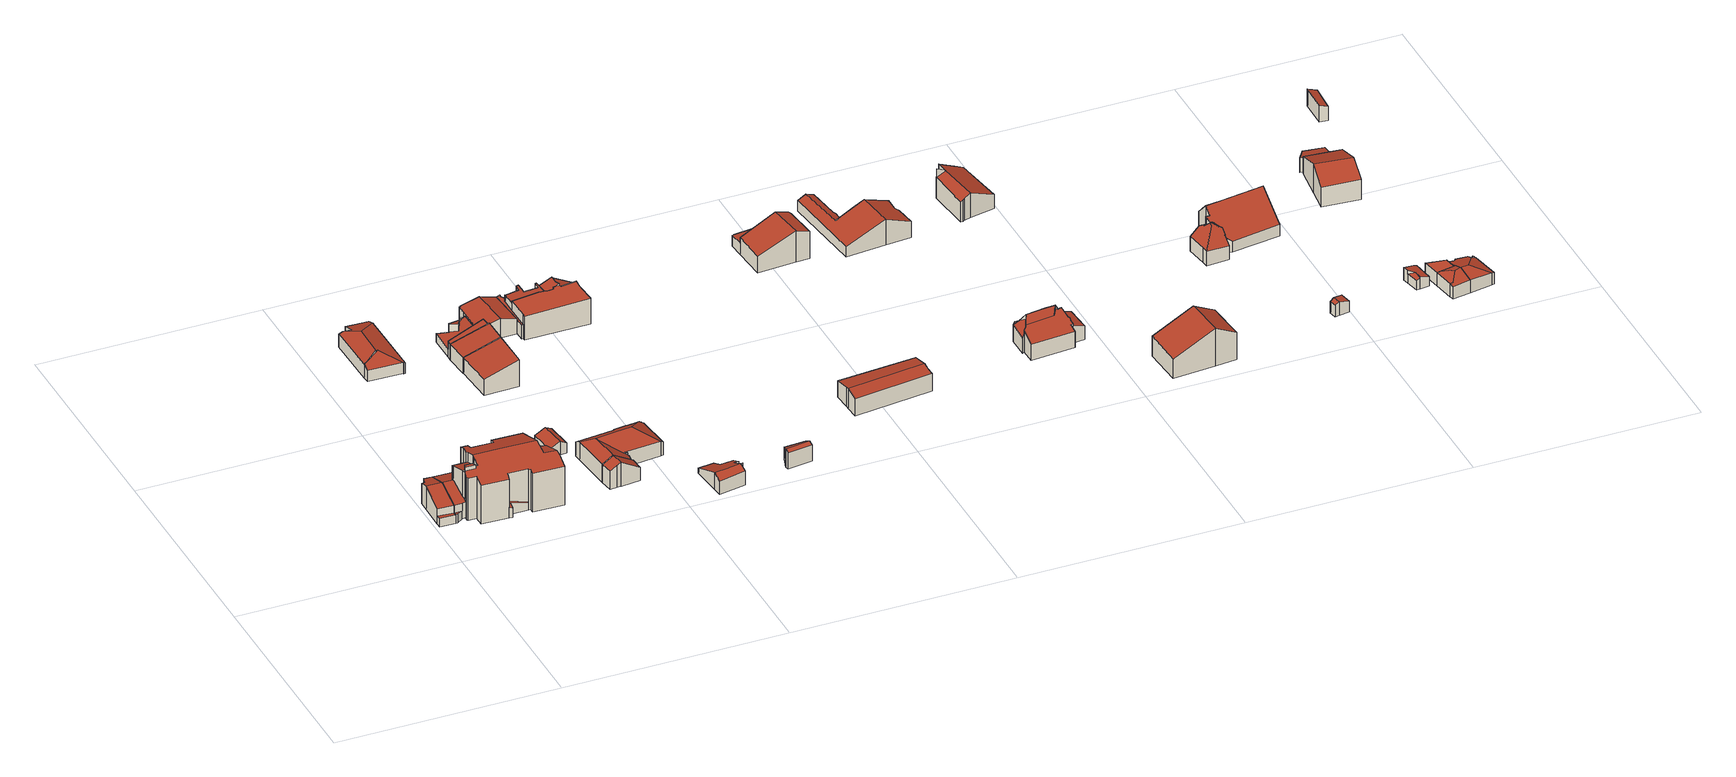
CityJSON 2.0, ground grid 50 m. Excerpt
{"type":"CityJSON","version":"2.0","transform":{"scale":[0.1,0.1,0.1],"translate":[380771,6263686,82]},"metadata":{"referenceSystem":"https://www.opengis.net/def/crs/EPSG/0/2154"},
"CityObjects":{
"building1":{"type":"Building","attributes":{"b3_dak_type":"slanted","b3_h_dak_50p":87.18,"b3_h_dak_70p":87.56,"b3_h_dak_max":88.18,"b3_h_dak_min":84.39,"b3_h_maaiveld":82.5,"b3_kas_warenhuis":false,"b3_reconstructie_onvolledig":false,"b3_rmse_lod12":1.09,"b3_rmse_lod13":1.09,"b3_rmse_lod22":0.0418,"b3_val3dity_lod12":"[]","b3_val3dity_lod13":"[]","b3_val3dity_lod22":"[]","b3_volume_lod12":190.86,"b3_volume_lod13":190.86,"b3_volume_lod22":169.34,"oorspronkelijkbouwjaar":2000},"children":["building1-1"]},
"building1-1":{"type":"BuildingPart","parents":["building1"],"geometry":[{"type":"Solid","lod":"2.2","boundaries":[[[[0,1,2,3,4,5,6,7,8,9]],[[10,7,6,11]],[[12,13,8,7,10]],[[14,3,2,15]],[[16,1,0,17]],[[18,16,13,12]],[[17,0,9,19]],[[20,4,3,14]],[[21,5,4,20]],[[19,9,8,13]],[[11,6,5,21]],[[15,2,1,16,18]],[[19,13,16,17]],[[15,10,11,21,20,14]],[[15,18,12,10]]]],"semantics":{"surfaces":[{"type":"GroundSurface"},{"type":"WallSurface","on_footprint_edge":true},{"type":"WallSurface","on_footprint_edge":false},{"type":"RoofSurface"}],"values":[[0,1,1,1,1,2,1,1,1,1,1,1,3,3,3]]}}]},
"building2":{"type":"Building","attributes":{"b3_dak_type":"slanted","b3_h_dak_50p":92.82,"b3_h_dak_70p":93.35,"b3_h_dak_max":94.49,"b3_h_dak_min":84.43,"b3_h_maaiveld":82.52,"b3_kas_warenhuis":false,"b3_reconstructie_onvolledig":false,"b3_rmse_lod12":2.75,"b3_rmse_lod13":0.84,"b3_rmse_lod22":0.139,"b3_val3dity_lod12":"[]","b3_val3dity_lod13":"[]","b3_val3dity_lod22":"[]","b3_volume_lod12":3055.96,"b3_volume_lod13":2819.49,"b3_volume_lod22":2689.89,"oorspronkelijkbouwjaar":2000},"children":["building2-1"]},
"building2-1":{"type":"BuildingPart","parents":["building2"],"geometry":[{"type":"Solid","lod":"2.2","boundaries":[[[[22,23,24,25,26,27,28,29,30,31,32,33,34,35,9,8,7,6,36,37,38,39,40,41,42,43,44,45,46,47,48,49,50]],[[51,44,43,52]],[[52,43,42,53]],[[54,9,35,55]],[[13,8,9,54]],[[56,30,29,57]],[[58,31,30,56]],[[59,27,26,60]],[[61,28,27,59,62]],[[63,49,48,64]],[[65,40,39,66]],[[67,41,40,65]],[[66,39,38,68]],[[68,38,37,69]],[[10,7,8,13,12]],[[62,59,70,71]],[[60,26,25,72]],[[73,47,46,74]],[[75,76,53,77]],[[78,79,80,81]],[[11,6,7,10]],[[82,83,84,85]],[[85,84,86,87,88]],[[12,13,89,90]],[[88,87,91,92]],[[87,86,93,94]],[[95,96,94,97]],[[97,94,93,98,99]],[[90,89,34,33,98]],[[55,35,34,89]],[[99,98,33,32,100]],[[100,32,31,58]],[[57,29,28,61]],[[101,76,75]],[[102,23,22,103]],[[103,22,50,104]],[[105,106,107,108]],[[109,110,106,105]],[[74,46,45,111]],[[64,48,47,73]],[[112,113,79,78]],[[114,81,80,92,115]],[[108,107,113,112]],[[110,116,83,82]],[[117,118,116,110,109]],[[119,36,6,11]],[[120,119,118,117]],[[69,37,36,119,120]],[[71,70,121,122]],[[123,124,24,23,102]],[[122,121,124,123]],[[104,50,49,63]],[[115,92,91,96,95,125]],[[125,95,126,127]],[[127,126,81,114]],[[77,53,42,41,67]],[[111,45,44,51]],[[72,25,24,124]],[[90,98,93,86,84,10,12]],[[55,89,13,54]],[[110,82,85,88,92,80,79,113,107,106]],[[118,119,11,10,84,83,116]],[[127,114,115,125]],[[96,91,87,94]],[[81,126,95,97,99,100,58,56,57,61,62,71,122,123,102,103,104,63,64,73,128,101,75,129,108,112,78]],[[77,67,65,66,68,69,120,117,109,105,108,129,75]],[[111,51,52,53,76,101,128,73,74]],[[72,124,121,70,59,60]]]],"semantics":{"surfaces":[{"type":"GroundSurface"},{"type":"WallSurface","on_footprint_edge":true},{"type":"WallSurface","on_footprint_edge":false},{"type":"RoofSurface"}],"values":[[0,1,1,1,1,1,1,1,1,1,1,1,1,1,1,2,1,1,2,2,1,2,2,2,2,2,2,2,1,1,1,1,1,2,1,1,2,2,1,1,2,2,2,2,2,1,2,1,2,1,2,1,2,2,2,1,1,1,3,3,3,3,3,3,3,3,3,3]]}}]},
"building3":{"type":"Building","attributes":{"b3_dak_type":"slanted","b3_h_dak_50p":85.69,"b3_h_dak_70p":86,"b3_h_dak_max":86.75,"b3_h_dak_min":84.33,"b3_h_maaiveld":82.23,"b3_kas_warenhuis":false,"b3_reconstructie_onvolledig":false,"b3_rmse_lod12":0.59,"b3_rmse_lod13":0.59,"b3_rmse_lod22":0.0279,"b3_val3dity_lod12":"[]","b3_val3dity_lod13":"[]","b3_val3dity_lod22":"[]","b3_volume_lod12":487.86,"b3_volume_lod13":487.86,"b3_volume_lod22":447.91,"oorspronkelijkbouwjaar":2000},"children":["building3-1"]},
"building3-1":{"type":"BuildingPart","parents":["building3"],"geometry":[{"type":"Solid","lod":"2.2","boundaries":[[[[130,131,132,133,134,135,136,137,138,139,140]],[[141,134,133,142]],[[143,136,135,144]],[[144,135,134,141]],[[145,139,138,146]],[[147,137,136,143]],[[142,133,132,148]],[[149,150,151]],[[148,152,151]],[[150,149,153]],[[146,138,137,147]],[[152,148,132,131,154]],[[155,130,140,156]],[[156,140,139,145]],[[154,131,130,155]],[[150,157,141,142,148,151]],[[146,147,143,144,141,157]],[[158,155,156,145,146,157,150,153]],[[154,155,158,153,149,151,152]]]],"semantics":{"surfaces":[{"type":"GroundSurface"},{"type":"WallSurface","on_footprint_edge":true},{"type":"WallSurface","on_footprint_edge":false},{"type":"RoofSurface"}],"values":[[0,1,1,1,1,1,1,2,2,2,1,1,1,1,1,3,3,3,3]]}}]},
"building4":{"type":"Building","attributes":{"b3_dak_type":"slanted","b3_h_dak_50p":85.19,"b3_h_dak_70p":85.38,"b3_h_dak_max":85.68,"b3_h_dak_min":84.45,"b3_h_maaiveld":82.51,"b3_kas_warenhuis":false,"b3_reconstructie_onvolledig":false,"b3_rmse_lod12":0.358,"b3_rmse_lod13":0.358,"b3_rmse_lod22":0.0244,"b3_val3dity_lod12":"[]","b3_val3dity_lod13":"[]","b3_val3dity_lod22":"[]","b3_volume_lod12":68.08,"b3_volume_lod13":68.08,"b3_volume_lod22":63.67,"oorspronkelijkbouwjaar":2000},"children":["building4-1"]},
"building4-1":{"type":"BuildingPart","parents":["building4"],"geometry":[{"type":"Solid","lod":"2.2","boundaries":[[[[159,160,161,162,163,164]],[[165,162,161,166]],[[167,163,162,165]],[[168,164,163,167]],[[166,161,160,169]],[[169,160,159,170]],[[170,159,164,168]],[[169,170,165,166]],[[170,168,167,165]]]],"semantics":{"surfaces":[{"type":"GroundSurface"},{"type":"WallSurface","on_footprint_edge":true},{"type":"RoofSurface"}],"values":[[0,1,1,1,1,1,1,2,2]]}}]},
"building5":{"type":"Building","attributes":{"b3_dak_type":"slanted","b3_h_dak_50p":87.33,"b3_h_dak_70p":87.76,"b3_h_dak_max":88.37,"b3_h_dak_min":85.7,"b3_h_maaiveld":82.64,"b3_kas_warenhuis":false,"b3_reconstructie_onvolledig":false,"b3_rmse_lod12":0.78,"b3_rmse_lod13":0.78,"b3_rmse_lod22":0.0186,"b3_val3dity_lod12":"[]","b3_val3dity_lod13":"[]","b3_val3dity_lod22":"[]","b3_volume_lod12":107.91,"b3_volume_lod13":107.91,"b3_volume_lod22":98.83,"oorspronkelijkbouwjaar":2000},"children":["building5-1"]},
"building5-1":{"type":"BuildingPart","parents":["building5"],"geometry":[{"type":"Solid","lod":"2.2","boundaries":[[[[171,172,173,174,175,176,177,178]],[[179,171,178,180]],[[181,176,175,182]],[[183,177,176,181]],[[180,178,177,183]],[[184,174,173,185]],[[182,175,174,184]],[[185,173,172,186]],[[186,172,171,179]],[[184,180,183,181,182]],[[186,179,180,184,185]]]],"semantics":{"surfaces":[{"type":"GroundSurface"},{"type":"WallSurface","on_footprint_edge":true},{"type":"RoofSurface"}],"values":[[0,1,1,1,1,1,1,1,1,2,2]]}}]},
"building6":{"type":"Building","attributes":{"b3_dak_type":"slanted","b3_h_dak_50p":87.45,"b3_h_dak_70p":88.03,"b3_h_dak_max":88.61,"b3_h_dak_min":86.14,"b3_h_maaiveld":82.28,"b3_kas_warenhuis":false,"b3_reconstructie_onvolledig":false,"b3_rmse_lod12":0.902,"b3_rmse_lod13":0.902,"b3_rmse_lod22":0.0826,"b3_val3dity_lod12":"[]","b3_val3dity_lod13":"[]","b3_val3dity_lod22":"[]","b3_volume_lod12":407.95,"b3_volume_lod13":407.95,"b3_volume_lod22":373,"oorspronkelijkbouwjaar":2000},"children":["building6-1"]},
"building6-1":{"type":"BuildingPart","parents":["building6"],"geometry":[{"type":"Solid","lod":"2.2","boundaries":[[[[187,188,189,190]],[[191,187,190,192]],[[192,190,189,193]],[[193,189,188,194]],[[194,188,187,191]],[[194,191,192,193]]]],"semantics":{"surfaces":[{"type":"GroundSurface"},{"type":"WallSurface","on_footprint_edge":true},{"type":"RoofSurface"}],"values":[[0,1,1,1,1,2]]}}]},
"building7":{"type":"Building","attributes":{"b3_dak_type":"slanted","b3_h_dak_50p":87.2,"b3_h_dak_70p":87.66,"b3_h_dak_max":88.97,"b3_h_dak_min":85.68,"b3_h_maaiveld":82.63,"b3_kas_warenhuis":false,"b3_reconstructie_onvolledig":false,"b3_rmse_lod12":0.879,"b3_rmse_lod13":0.879,"b3_rmse_lod22":0.0545,"b3_val3dity_lod12":"[]","b3_val3dity_lod13":"[]","b3_val3dity_lod22":"[204]","b3_volume_lod12":752.44,"b3_volume_lod13":752.44,"b3_volume_lod22":677.66,"oorspronkelijkbouwjaar":2000},"children":["building7-1"]},
"building7-1":{"type":"BuildingPart","parents":["building7"],"geometry":[{"type":"Solid","lod":"2.2","boundaries":[[[[195,196,178,177,197,198,199,200,201,202,203,204,205,206,207,208,209,210]],[[211,198,197,212]],[[213,203,202,214]],[[215,204,203,213]],[[214,202,201,216]],[[216,201,200,217]],[[218,195,210,219]],[[217,200,199,220]],[[221,209,208,222]],[[220,199,198,211]],[[180,178,196,223]],[[183,177,178,180]],[[222,208,207,224]],[[212,197,177,183]],[[225,219,210,209,221]],[[226,227,219,225]],[[223,196,195,218]],[[224,207,206,228]],[[228,206,205,229]],[[230,231,232]],[[227,226,233]],[[229,205,204,215]],[[231,230,234]],[[231,235,236,213,214,216,217,220,211,212,232]],[[231,234,233,226,225,221,222,236,235]],[[229,215,213,236,222,224,228]],[[233,234,180,223,218,219,227]],[[234,230,232,212,183,180]]]],"semantics":{"surfaces":[{"type":"GroundSurface"},{"type":"WallSurface","on_footprint_edge":true},{"type":"WallSurface","on_footprint_edge":false},{"type":"RoofSurface"}],"values":[[0,1,1,1,1,1,1,1,1,1,1,1,1,1,1,2,1,1,1,2,2,1,2,3,3,3,3,3]]}}]},
"building8":{"type":"Building","attributes":{"b3_dak_type":"slanted","b3_h_dak_50p":87.45,"b3_h_dak_70p":88.04,"b3_h_dak_max":88.63,"b3_h_dak_min":86.11,"b3_h_maaiveld":82.17,"b3_kas_warenhuis":false,"b3_reconstructie_onvolledig":false,"b3_rmse_lod12":0.957,"b3_rmse_lod13":0.957,"b3_rmse_lod22":0.129,"b3_val3dity_lod12":"[]","b3_val3dity_lod13":"[]","b3_val3dity_lod22":"[]","b3_volume_lod12":270.93,"b3_volume_lod13":270.93,"b3_volume_lod22":246.79,"oorspronkelijkbouwjaar":2000},"children":["building8-1"]},
"building8-1":{"type":"BuildingPart","parents":["building8"],"geometry":[{"type":"Solid","lod":"2.2","boundaries":[[[[237,238,239,240]],[[193,239,238,241]],[[194,240,239,193]],[[242,237,240,194]],[[241,238,237,242]],[[241,242,194,193]]]],"semantics":{"surfaces":[{"type":"GroundSurface"},{"type":"WallSurface","on_footprint_edge":true},{"type":"RoofSurface"}],"values":[[0,1,1,1,1,2]]}}]},
"building9":{"type":"Building","attributes":{"b3_dak_type":"slanted","b3_h_dak_50p":85.19,"b3_h_dak_70p":85.5,"b3_h_dak_max":88.61,"b3_h_dak_min":84.1,"b3_h_maaiveld":82.17,"b3_kas_warenhuis":false,"b3_reconstructie_onvolledig":false,"b3_rmse_lod12":1.28,"b3_rmse_lod13":1.28,"b3_rmse_lod22":0.146,"b3_val3dity_lod12":"[]","b3_val3dity_lod13":"[]","b3_val3dity_lod22":"[303]","b3_volume_lod12":180.86,"b3_volume_lod13":180.86,"b3_volume_lod22":187.85,"oorspronkelijkbouwjaar":2000},"children":["building9-1"]},
"building9-1":{"type":"BuildingPart","parents":["building9"],"geometry":[{"type":"Solid","lod":"2.2","boundaries":[[[[243,244,245,246,247,237,248,249,250,251,252,253,254]],[[255,246,245,256]],[[257,247,246,255,258]],[[242,237,247,257]],[[259,251,250,260,261]],[[261,260,262,263]],[[264,265,248,237,242]],[[256,245,244,266]],[[263,262,267,268]],[[268,267,252,251,259]],[[260,250,249,269]],[[269,249,248,265]],[[270,243,254,271]],[[272,253,252,267,268]],[[258,255,265,264]],[[271,254,253,272]],[[273,270,274]],[[268,267,274]],[[266,244,243,270,273]],[[268,259,261,263]],[[258,264,242,257]],[[268,274,270,271,272]],[[266,273,274,267,262,260,269,265,255,256]]]],"semantics":{"surfaces":[{"type":"GroundSurface"},{"type":"WallSurface","on_footprint_edge":true},{"type":"WallSurface","on_footprint_edge":false},{"type":"RoofSurface"}],"values":[[0,1,1,1,1,2,1,1,2,1,1,1,1,1,2,1,2,2,1,3,3,3,3]]}}]},
"building10":{"type":"Building","attributes":{"b3_dak_type":"slanted","b3_h_dak_50p":86.64,"b3_h_dak_70p":86.84,"b3_h_dak_max":87.27,"b3_h_dak_min":85.41,"b3_h_maaiveld":82.63,"b3_kas_warenhuis":false,"b3_reconstructie_onvolledig":false,"b3_rmse_lod12":0.496,"b3_rmse_lod13":0.496,"b3_rmse_lod22":0.0848,"b3_val3dity_lod12":"[]","b3_val3dity_lod13":"[]","b3_val3dity_lod22":"[]","b3_volume_lod12":317.91,"b3_volume_lod13":317.91,"b3_volume_lod22":298.6,"oorspronkelijkbouwjaar":2000},"children":["building10-1"]},
"building10-1":{"type":"BuildingPart","parents":["building10"],"geometry":[{"type":"Solid","lod":"2.2","boundaries":[[[[275,276,277,278,279,280,281,282,283]],[[284,276,275,285]],[[286,277,276,284]],[[285,275,283,287]],[[288,280,279,289]],[[289,279,278,290]],[[291,281,280,288]],[[292,282,281,291]],[[290,278,277,286]],[[287,283,282,292]],[[287,286,284,285]],[[287,292,291,288,289,290,286]]]],"semantics":{"surfaces":[{"type":"GroundSurface"},{"type":"WallSurface","on_footprint_edge":true},{"type":"RoofSurface"}],"values":[[0,1,1,1,1,1,1,1,1,1,2,2]]}}]},
"building11":{"type":"Building","attributes":{"b3_dak_type":"slanted","b3_h_dak_50p":86.36,"b3_h_dak_70p":86.57,"b3_h_dak_max":86.94,"b3_h_dak_min":85.38,"b3_h_maaiveld":82.71,"b3_kas_warenhuis":false,"b3_reconstructie_onvolledig":false,"b3_rmse_lod12":0.419,"b3_rmse_lod13":0.419,"b3_rmse_lod22":0.0427,"b3_val3dity_lod12":"[]","b3_val3dity_lod13":"[]","b3_val3dity_lod22":"[]","b3_volume_lod12":185.4,"b3_volume_lod13":185.4,"b3_volume_lod22":146.13,"oorspronkelijkbouwjaar":2000},"children":["building11-1"]},
"building11-1":{"type":"BuildingPart","parents":["building11"],"geometry":[{"type":"Solid","lod":"2.2","boundaries":[[[[293,294,295,296,297,298,299,300,301,302,303,304]],[[305,300,299,306]],[[307,302,301,308]],[[309,294,293,310]],[[311,295,294,309]],[[312,298,297,313]],[[313,297,296,314]],[[306,299,298,312]],[[315,304,303,316]],[[316,303,302,307]],[[308,301,300,305]],[[310,293,304,315]],[[314,296,295,311]],[[311,317,315,316,307,308,305,306,312,313,314]],[[315,317,311,309,310]]]],"semantics":{"surfaces":[{"type":"GroundSurface"},{"type":"WallSurface","on_footprint_edge":true},{"type":"RoofSurface"}],"values":[[0,1,1,1,1,1,1,1,1,1,1,1,1,2,2]]}}]},
"building12":{"type":"Building","attributes":{"b3_dak_type":"slanted","b3_h_dak_50p":88.5,"b3_h_dak_70p":88.77,"b3_h_dak_max":90.12,"b3_h_dak_min":85.52,"b3_h_maaiveld":82.78,"b3_kas_warenhuis":false,"b3_reconstructie_onvolledig":false,"b3_rmse_lod12":1.04,"b3_rmse_lod13":1.04,"b3_rmse_lod22":0.118,"b3_val3dity_lod12":"[]","b3_val3dity_lod13":"[]","b3_val3dity_lod22":"[]","b3_volume_lod12":955.34,"b3_volume_lod13":955.34,"b3_volume_lod22":868.71,"oorspronkelijkbouwjaar":2000},"children":["building12-1"]},
"building12-1":{"type":"BuildingPart","parents":["building12"],"geometry":[{"type":"Solid","lod":"2.2","boundaries":[[[[318,319,320,321,322,323,324,325,326,327,328,329,330,331,332,333,334,335,336]],[[337,338,339,340]],[[341,342,343,344,345]],[[346,347,348]],[[342,341,348]],[[349,323,322,350]],[[351,324,323,349]],[[352,330,329,353]],[[354,331,330,352]],[[355,328,327,356]],[[340,339,332,331,354]],[[357,358,359,360]],[[361,335,334,362]],[[363,321,320,364]],[[365,350,322,321,363]],[[366,319,318,367]],[[368,369,370,371]],[[356,327,326,359]],[[372,337,369,368]],[[347,346,373,374]],[[285,325,324,351]],[[374,373,375,376]],[[376,375,338,337,372]],[[377,336,335,361]],[[367,318,336,377,378]],[[364,320,319,366]],[[378,377,379,380]],[[380,379,343,342]],[[381,382,358,357]],[[383,355,384,385]],[[362,334,333,386]],[[345,344,386,387]],[[387,386,333,332,339]],[[388,381,389,390]],[[360,359,326,325,285]],[[390,389,391,370]],[[392,393,382,381,388]],[[385,384,394,395]],[[395,394,393,392]],[[353,329,328,355,383]],[[371,370,391,350,365]],[[386,344,343,379,377,361,362]],[[387,339,338,375,373,346,348,341,345]],[[350,391,389,381,357,360,285,351,349]],[[393,394,384,355,356,359,358,382]],[[353,383,385,395,392,388,390,370,369,337,340,354,352]],[[371,365,363,364,366,367,378,380,342,348,347,374,376,372,368]]]],"semantics":{"surfaces":[{"type":"GroundSurface"},{"type":"WallSurface","on_footprint_edge":false},{"type":"WallSurface","on_footprint_edge":true},{"type":"RoofSurface"}],"values":[[0,1,1,1,1,2,2,2,2,2,2,1,2,2,2,2,1,2,1,1,2,1,1,2,2,2,1,1,1,1,2,1,2,1,2,1,1,1,1,2,1,3,3,3,3,3,3]]}}]},
"building13":{"type":"Building","attributes":{"b3_dak_type":"slanted","b3_h_dak_50p":86.97,"b3_h_dak_70p":87.13,"b3_h_dak_max":87.53,"b3_h_dak_min":86.04,"b3_h_maaiveld":82.98,"b3_kas_warenhuis":false,"b3_reconstructie_onvolledig":false,"b3_rmse_lod12":0.398,"b3_rmse_lod13":0.398,"b3_rmse_lod22":0.0556,"b3_val3dity_lod12":"[]","b3_val3dity_lod13":"[]","b3_val3dity_lod22":"[]","b3_volume_lod12":65.02,"b3_volume_lod13":65.02,"b3_volume_lod22":61.39,"oorspronkelijkbouwjaar":2000},"children":["building13-1"]},
"building13-1":{"type":"BuildingPart","parents":["building13"],"geometry":[{"type":"Solid","lod":"2.2","boundaries":[[[[396,397,398,399,400,401,402]],[[403,400,399,404]],[[405,401,400,403]],[[404,399,398,406]],[[406,398,397,407]],[[408,402,401,405]],[[409,396,402,408]],[[407,397,396,409]],[[407,403,404,406]],[[407,409,408,405,403]]]],"semantics":{"surfaces":[{"type":"GroundSurface"},{"type":"WallSurface","on_footprint_edge":true},{"type":"RoofSurface"}],"values":[[0,1,1,1,1,1,1,1,2,2]]}}]},
"building14":{"type":"Building","attributes":{"b3_dak_type":"multiple horizontal","b3_h_dak_50p":87.41,"b3_h_dak_70p":87.56,"b3_h_dak_max":87.89,"b3_h_dak_min":86.82,"b3_h_maaiveld":82.99,"b3_kas_warenhuis":false,"b3_reconstructie_onvolledig":false,"b3_rmse_lod12":0.278,"b3_rmse_lod13":0.278,"b3_rmse_lod22":0.0277,"b3_val3dity_lod12":"[]","b3_val3dity_lod13":"[]","b3_val3dity_lod22":"[]","b3_volume_lod12":594.61,"b3_volume_lod13":594.61,"b3_volume_lod22":574.45,"oorspronkelijkbouwjaar":2000},"children":["building14-1"]},
"building14-1":{"type":"BuildingPart","parents":["building14"],"geometry":[{"type":"Solid","lod":"2.2","boundaries":[[[[410,411,412,413,414,415,416,417,418,419]],[[420,419,418,421]],[[421,418,417,422]],[[423,411,410,424]],[[422,417,416,425]],[[426,412,411,423]],[[427,415,414,428]],[[428,414,413,429]],[[429,413,412,426]],[[424,410,419,420]],[[425,416,415,427]],[[424,420,421,422,425]],[[425,427,428,429,426,423,424]]]],"semantics":{"surfaces":[{"type":"GroundSurface"},{"type":"WallSurface","on_footprint_edge":true},{"type":"RoofSurface"}],"values":[[0,1,1,1,1,1,1,1,1,1,1,2,2]]}}]},
"building15":{"type":"Building","attributes":{"b3_dak_type":"slanted","b3_h_dak_50p":89.42,"b3_h_dak_70p":90.28,"b3_h_dak_max":91.19,"b3_h_dak_min":86.2,"b3_h_maaiveld":83.68,"b3_kas_warenhuis":false,"b3_reconstructie_onvolledig":false,"b3_rmse_lod12":2.12,"b3_rmse_lod13":1.04,"b3_rmse_lod22":0.0381,"b3_val3dity_lod12":"[]","b3_val3dity_lod13":"[]","b3_val3dity_lod22":"[]","b3_volume_lod12":863.29,"b3_volume_lod13":742.27,"b3_volume_lod22":676.12,"oorspronkelijkbouwjaar":2000},"children":["building15-1"]},
"building15-1":{"type":"BuildingPart","parents":["building15"],"geometry":[{"type":"Solid","lod":"2.2","boundaries":[[[[430,431,432,433,434,435,436,437,438,439]],[[440,436,435,441]],[[441,435,434,442]],[[443,444,445,446]],[[447,437,436,440]],[[448,439,438,445]],[[446,445,438,437,447]],[[449,431,430,450]],[[450,430,439,448]],[[451,432,431,449]],[[452,433,432,451]],[[453,452,444,443]],[[442,434,433,452,453]],[[446,447,440,443]],[[444,452,451,449,450,448,445]],[[442,453,443,440,441]]]],"semantics":{"surfaces":[{"type":"GroundSurface"},{"type":"WallSurface","on_footprint_edge":true},{"type":"WallSurface","on_footprint_edge":false},{"type":"RoofSurface"}],"values":[[0,1,1,2,1,1,1,1,1,1,1,2,1,3,3,3]]}}]},
"building16":{"type":"Building","attributes":{"b3_dak_type":"slanted","b3_h_dak_50p":87.99,"b3_h_dak_70p":88.83,"b3_h_dak_max":90.24,"b3_h_dak_min":85.31,"b3_h_maaiveld":83.94,"b3_kas_warenhuis":false,"b3_reconstructie_onvolledig":false,"b3_rmse_lod12":1.46,"b3_rmse_lod13":1.46,"b3_rmse_lod22":0.147,"b3_val3dity_lod12":"[]","b3_val3dity_lod13":"[]","b3_val3dity_lod22":"[]","b3_volume_lod12":838.13,"b3_volume_lod13":838.13,"b3_volume_lod22":703.93,"oorspronkelijkbouwjaar":2000},"children":["building16-1"]},
"building16-1":{"type":"BuildingPart","parents":["building16"],"geometry":[{"type":"Solid","lod":"2.2","boundaries":[[[[454,455,456,457,458,459,460,461,462,463,464,465,466,467,468,469]],[[470,467,466,471]],[[472,473,474,475]],[[476,468,467,470]],[[477,454,469,478]],[[478,469,468,476]],[[471,466,465,479]],[[480,481,482]],[[481,456,455,483]],[[484,461,460,473,472]],[[473,460,459,485]],[[475,474,457,456,481,480]],[[486,464,463,487]],[[479,465,464,486]],[[483,455,454,477]],[[485,459,458,488]],[[488,458,457,474]],[[489,462,461,484]],[[487,463,462,489]],[[482,476,470,471,479,472,475,480]],[[488,474,473,485]],[[487,489,484,472,479,486]],[[476,482,481,483,477,478]]]],"semantics":{"surfaces":[{"type":"GroundSurface"},{"type":"WallSurface","on_footprint_edge":true},{"type":"WallSurface","on_footprint_edge":false},{"type":"RoofSurface"}],"values":[[0,1,2,1,1,1,1,2,1,1,1,1,1,1,1,1,1,1,1,3,3,3,3]]}}]},
"building17":{"type":"Building","attributes":{"b3_dak_type":"slanted","b3_h_dak_50p":88.12,"b3_h_dak_70p":88.67,"b3_h_dak_max":91.16,"b3_h_dak_min":86.52,"b3_h_maaiveld":83.41,"b3_kas_warenhuis":false,"b3_reconstructie_onvolledig":false,"b3_rmse_lod12":1.09,"b3_rmse_lod13":1.09,"b3_rmse_lod22":0.131,"b3_val3dity_lod12":"[]","b3_val3dity_lod13":"[]","b3_val3dity_lod22":"[201]","b3_volume_lod12":512.52,"b3_volume_lod13":512.52,"b3_volume_lod22":477.45,"oorspronkelijkbouwjaar":2000},"children":["building17-1"]},
"building17-1":{"type":"BuildingPart","parents":["building17"],"geometry":[{"type":"Solid","lod":"2.2","boundaries":[[[[490,491,492,493,494,495,496,497,498,499,500,501]],[[502,503,504]],[[505,506,504]],[[507,499,498,508]],[[509,496,495,510]],[[508,498,497,511]],[[512,500,499,507,513]],[[513,507,514,515]],[[516,501,500,512]],[[517,518,519,520]],[[521,522,518,517]],[[511,497,496,509]],[[523,524,525]],[[510,495,494,502]],[[526,524,523,527,528]],[[520,519,529]],[[528,527,529]],[[530,531,524,526]],[[506,505,532,533]],[[534,490,501,516]],[[503,502,494,493,535]],[[533,532,536,537]],[[535,493,492,538]],[[538,492,491,539]],[[540,539,491,490,534]],[[537,536,539,540]],[[515,514,522,521]],[[531,530,541]],[[510,542,528,529,519,509]],[[541,530,526,528,542,510,502,504,506]],[[515,521,517,520,529,527,523,525,533,537,540,534,516,512,513]],[[539,536,532,505,504,503,535,538]],[[522,514,507,508,511,509,519,518]],[[531,541,506,533,525,524]]]],"semantics":{"surfaces":[{"type":"GroundSurface"},{"type":"WallSurface","on_footprint_edge":false},{"type":"WallSurface","on_footprint_edge":true},{"type":"RoofSurface"}],"values":[[0,1,1,2,2,2,2,1,2,1,1,2,1,2,1,1,1,1,1,2,2,1,2,2,2,1,1,1,3,3,3,3,3,3]]}}]},
"building18":{"type":"Building","attributes":{"b3_dak_type":"slanted","b3_h_dak_50p":91.05,"b3_h_dak_70p":91.74,"b3_h_dak_max":92.85,"b3_h_dak_min":88.49,"b3_h_maaiveld":83.76,"b3_kas_warenhuis":false,"b3_reconstructie_onvolledig":false,"b3_rmse_lod12":1.45,"b3_rmse_lod13":1.45,"b3_rmse_lod22":0.0184,"b3_val3dity_lod12":"[]","b3_val3dity_lod13":"[]","b3_val3dity_lod22":"[]","b3_volume_lod12":1077.17,"b3_volume_lod13":1077.17,"b3_volume_lod22":970.87,"oorspronkelijkbouwjaar":2000},"children":["building18-1"]},
"building18-1":{"type":"BuildingPart","parents":["building18"],"geometry":[{"type":"Solid","lod":"2.2","boundaries":[[[[543,544,545,546,547,548,549]],[[550,545,544,551]],[[552,548,547,553]],[[553,547,546,554]],[[554,546,545,550]],[[555,549,548,552]],[[556,543,549,555]],[[551,544,543,556]],[[555,552,553,554,550]],[[551,556,555,550]]]],"semantics":{"surfaces":[{"type":"GroundSurface"},{"type":"WallSurface","on_footprint_edge":true},{"type":"RoofSurface"}],"values":[[0,1,1,1,1,1,1,1,2,2]]}}]},
"building19":{"type":"Building","attributes":{"b3_dak_type":"slanted","b3_h_dak_50p":89.36,"b3_h_dak_70p":89.76,"b3_h_dak_max":90.48,"b3_h_dak_min":87.61,"b3_h_maaiveld":84.38,"b3_kas_warenhuis":false,"b3_reconstructie_onvolledig":false,"b3_rmse_lod12":0.995,"b3_rmse_lod13":0.995,"b3_rmse_lod22":0.0578,"b3_val3dity_lod12":"[]","b3_val3dity_lod13":"[]","b3_val3dity_lod22":"[]","b3_volume_lod12":520.41,"b3_volume_lod13":520.41,"b3_volume_lod22":467.93,"oorspronkelijkbouwjaar":2000},"children":["building19-1"]},
"building19-1":{"type":"BuildingPart","parents":["building19"],"geometry":[{"type":"Solid","lod":"2.2","boundaries":[[[[557,558,559,560,561,562,563,564,565,566,567,568,569]],[[570,571,563,562,572]],[[572,562,561,573,574]],[[573,561,560,575]],[[576,566,565,577]],[[578,567,566,576,579]],[[574,573,580]],[[575,560,559,581]],[[579,576,571,570]],[[582,564,563,571]],[[583,569,568,584]],[[584,568,567,578]],[[585,558,557,586]],[[581,559,558,585]],[[586,557,569,583]],[[577,565,564,582]],[[580,583,584,578,579,570,572,574]],[[586,583,580,573,575,581,585]],[[577,582,571,576]]]],"semantics":{"surfaces":[{"type":"GroundSurface"},{"type":"WallSurface","on_footprint_edge":true},{"type":"WallSurface","on_footprint_edge":false},{"type":"RoofSurface"}],"values":[[0,1,1,1,1,1,2,1,2,1,1,1,1,1,1,1,3,3,3]]}}]},
"building20":{"type":"Building","attributes":{"b3_dak_type":"slanted","b3_h_dak_50p":91.17,"b3_h_dak_70p":92.13,"b3_h_dak_max":94.17,"b3_h_dak_min":88.7,"b3_h_maaiveld":85.23,"b3_kas_warenhuis":false,"b3_reconstructie_onvolledig":false,"b3_rmse_lod12":1.61,"b3_rmse_lod13":1.61,"b3_rmse_lod22":0.164,"b3_val3dity_lod12":"[]","b3_val3dity_lod13":"[]","b3_val3dity_lod22":"[204]","b3_volume_lod12":1070.16,"b3_volume_lod13":1070.16,"b3_volume_lod22":916.82,"oorspronkelijkbouwjaar":2000},"children":["building20-1"]},
"building20-1":{"type":"BuildingPart","parents":["building20"],"geometry":[{"type":"Solid","lod":"2.2","boundaries":[[[[587,588,589,590,591,592,593,594,595,596,597,598,599,600,601,602]],[[603,604,593,592,605]],[[606,599,598,607]],[[607,598,597,608]],[[608,597,596,609]],[[610,591,590,611]],[[612,588,587,613]],[[613,587,602,614,615,616]],[[617,600,599,606]],[[618,619,620,621]],[[622,601,600,617]],[[609,596,595,623]],[[624,625,626]],[[604,603,626]],[[621,620,627]],[[628,589,588,612]],[[611,590,589,628]],[[619,618,629]],[[605,592,591,610]],[[630,631,632,633]],[[625,624,631,630]],[[623,595,594,634,635]],[[635,634,636]],[[634,594,593,604]],[[614,602,601,622]],[[615,614,637]],[[616,615,638]],[[633,632,638]],[[608,609,639,606,607]],[[605,610,611,640,624,626,603]],[[637,614,622,617,606,639,609,623,635,636,641,619,629]],[[616,638,632,631,624,640,611,628,612,613]],[[633,627,620,619,641,636,634,604,626,625,630]],[[627,633,638,615,637,629,618,621]]]],"semantics":{"surfaces":[{"type":"GroundSurface"},{"type":"WallSurface","on_footprint_edge":true},{"type":"WallSurface","on_footprint_edge":false},{"type":"RoofSurface"}],"values":[[0,1,1,1,1,1,1,1,1,2,1,1,2,2,2,1,1,2,1,2,2,1,2,1,1,2,2,2,3,3,3,3,3,3]]}}]},
"building21":{"type":"Building","attributes":{"b3_dak_type":"slanted","b3_h_dak_50p":87.02,"b3_h_dak_70p":87.14,"b3_h_dak_max":87.36,"b3_h_dak_min":86.61,"b3_h_maaiveld":84.04,"b3_kas_warenhuis":false,"b3_reconstructie_onvolledig":false,"b3_rmse_lod12":0.234,"b3_rmse_lod13":0.234,"b3_rmse_lod22":0.0683,"b3_val3dity_lod12":"[]","b3_val3dity_lod13":"[]","b3_val3dity_lod22":"[]","b3_volume_lod12":21.81,"b3_volume_lod13":21.81,"b3_volume_lod22":20.85,"oorspronkelijkbouwjaar":2000},"children":["building21-1"]},
"building21-1":{"type":"BuildingPart","parents":["building21"],"geometry":[{"type":"Solid","lod":"2.2","boundaries":[[[[642,643,644,645,646,647]],[[648,646,645,649]],[[650,642,647,651]],[[649,645,644,652]],[[652,644,643,653]],[[651,647,646,648]],[[653,643,642,650]],[[652,653,648,649]],[[653,650,651,648]]]],"semantics":{"surfaces":[{"type":"GroundSurface"},{"type":"WallSurface","on_footprint_edge":true},{"type":"RoofSurface"}],"values":[[0,1,1,1,1,1,1,2,2]]}}]},
"building22":{"type":"Building","attributes":{"b3_dak_type":"slanted","b3_h_dak_50p":86.71,"b3_h_dak_70p":86.83,"b3_h_dak_max":87.02,"b3_h_dak_min":86.39,"b3_h_maaiveld":84.25,"b3_kas_warenhuis":false,"b3_reconstructie_onvolledig":false,"b3_rmse_lod12":0.194,"b3_rmse_lod13":0.194,"b3_rmse_lod22":0.0888,"b3_val3dity_lod12":"[]","b3_val3dity_lod13":"[]","b3_val3dity_lod22":"[]","b3_volume_lod12":38,"b3_volume_lod13":38,"b3_volume_lod22":36.71,"oorspronkelijkbouwjaar":2000},"children":["building22-1"]},
"building22-1":{"type":"BuildingPart","parents":["building22"],"geometry":[{"type":"Solid","lod":"2.2","boundaries":[[[[654,655,656,657,658,659,660]],[[661,658,657,662]],[[663,664,665]],[[666,667,665]],[[667,666,659,658,661]],[[668,660,659,666]],[[662,657,656,669]],[[669,656,655,670]],[[670,655,654,664,663]],[[664,654,660,668]],[[670,663,665,667,661,662,669]],[[664,668,666,665]]]],"semantics":{"surfaces":[{"type":"GroundSurface"},{"type":"WallSurface","on_footprint_edge":true},{"type":"WallSurface","on_footprint_edge":false},{"type":"RoofSurface"}],"values":[[0,1,2,2,1,1,1,1,1,1,3,3]]}}]},
"building23":{"type":"Building","attributes":{"b3_dak_type":"slanted","b3_h_dak_50p":87.39,"b3_h_dak_70p":87.65,"b3_h_dak_max":88.48,"b3_h_dak_min":87.11,"b3_h_maaiveld":84.11,"b3_kas_warenhuis":false,"b3_reconstructie_onvolledig":false,"b3_rmse_lod12":0.37,"b3_rmse_lod13":0.37,"b3_rmse_lod22":0.0655,"b3_val3dity_lod12":"[]","b3_val3dity_lod13":"[]","b3_val3dity_lod22":"[]","b3_volume_lod12":141.21,"b3_volume_lod13":141.21,"b3_volume_lod22":134.27,"oorspronkelijkbouwjaar":2000},"children":["building23-1"]},
"building23-1":{"type":"BuildingPart","parents":["building23"],"geometry":[{"type":"Solid","lod":"2.2","boundaries":[[[[671,672,673,674,675,676,677,678]],[[679,680,676,675,681]],[[682,672,671,683]],[[684,682,685,686]],[[681,675,674,687]],[[680,679,688]],[[687,674,673,689]],[[690,677,676,680]],[[691,678,677,690,692]],[[689,673,672,682,684]],[[692,690,693]],[[686,685,693]],[[683,671,678,691]],[[689,694,688,679,681,687]],[[689,684,686,695,694]],[[686,693,690,680,688,694,695]],[[683,691,692,693,685,682]]]],"semantics":{"surfaces":[{"type":"GroundSurface"},{"type":"WallSurface","on_footprint_edge":true},{"type":"WallSurface","on_footprint_edge":false},{"type":"RoofSurface"}],"values":[[0,1,1,2,1,2,1,1,1,1,2,2,1,3,3,3,3]]}}]},
"building24":{"type":"Building","attributes":{"b3_dak_type":"slanted","b3_h_dak_50p":90.6,"b3_h_dak_70p":91.11,"b3_h_dak_max":91.96,"b3_h_dak_min":88.93,"b3_h_maaiveld":84.88,"b3_kas_warenhuis":false,"b3_reconstructie_onvolledig":false,"b3_rmse_lod12":0.975,"b3_rmse_lod13":0.975,"b3_rmse_lod22":0.0232,"b3_val3dity_lod12":"[]","b3_val3dity_lod13":"[]","b3_val3dity_lod22":"[]","b3_volume_lod12":669.38,"b3_volume_lod13":669.38,"b3_volume_lod22":612.76,"oorspronkelijkbouwjaar":2000},"children":["building24-1"]},
"building24-1":{"type":"BuildingPart","parents":["building24"],"geometry":[{"type":"Solid","lod":"2.2","boundaries":[[[[696,697,698,699,700,701,702]],[[703,697,696,704]],[[705,698,697,703]],[[706,699,698,705]],[[707,700,699,706]],[[708,701,700,707]],[[704,696,702,709]],[[709,702,701,708]],[[708,707,706,705]],[[709,708,705,703,704]]]],"semantics":{"surfaces":[{"type":"GroundSurface"},{"type":"WallSurface","on_footprint_edge":true},{"type":"RoofSurface"}],"values":[[0,1,1,1,1,1,1,1,2,2]]}}]},
"building25":{"type":"Building","attributes":{"b3_dak_type":"slanted","b3_h_dak_50p":87.4,"b3_h_dak_70p":87.69,"b3_h_dak_max":88.46,"b3_h_dak_min":86.75,"b3_h_maaiveld":84.14,"b3_kas_warenhuis":false,"b3_reconstructie_onvolledig":false,"b3_rmse_lod12":0.425,"b3_rmse_lod13":0.425,"b3_rmse_lod22":0.11,"b3_val3dity_lod12":"[]","b3_val3dity_lod13":"[]","b3_val3dity_lod22":"[]","b3_volume_lod12":165.86,"b3_volume_lod13":165.86,"b3_volume_lod22":155.06,"oorspronkelijkbouwjaar":2000},"children":["building25-1"]},
"building25-1":{"type":"BuildingPart","parents":["building25"],"geometry":[{"type":"Solid","lod":"2.2","boundaries":[[[[710,711,712,713,714,715,716,717,718,719,720,674,673]],[[687,674,720,721]],[[722,719,718,723]],[[721,720,719,722]],[[724,725,726]],[[727,714,713,728]],[[689,673,674,687]],[[726,715,714,727]],[[729,710,673,689]],[[725,724,717,716,730]],[[730,716,715,726]],[[728,713,712,731]],[[723,718,717,724]],[[731,712,711,732]],[[732,711,710,729]],[[733,689,687,721]],[[730,726,725]],[[723,724,726,733,721,722]],[[732,729,689,733,726,727,728,731]]]],"semantics":{"surfaces":[{"type":"GroundSurface"},{"type":"WallSurface","on_footprint_edge":true},{"type":"WallSurface","on_footprint_edge":false},{"type":"RoofSurface"}],"values":[[0,1,1,1,2,1,1,1,1,1,1,1,1,1,1,3,3,3,3]]}}]},
"building26":{"type":"Building","attributes":{"b3_dak_type":"slanted","b3_h_dak_50p":88.21,"b3_h_dak_70p":88.4,"b3_h_dak_max":89.02,"b3_h_dak_min":87.73,"b3_h_maaiveld":85.19,"b3_kas_warenhuis":false,"b3_reconstructie_onvolledig":false,"b3_rmse_lod12":0.359,"b3_rmse_lod13":0.359,"b3_rmse_lod22":0.111,"b3_val3dity_lod12":"[]","b3_val3dity_lod13":"[]","b3_val3dity_lod22":"[]","b3_volume_lod12":65.52,"b3_volume_lod13":65.52,"b3_volume_lod22":63.38,"oorspronkelijkbouwjaar":2000},"children":["building26-1"]},
"building26-1":{"type":"BuildingPart","parents":["building26"],"geometry":[{"type":"Solid","lod":"2.2","boundaries":[[[[734,735,736,737]],[[738,736,735,739]],[[740,737,736,738]],[[741,734,737,740]],[[739,735,734,741]],[[739,741,740,738]]]],"semantics":{"surfaces":[{"type":"GroundSurface"},{"type":"WallSurface","on_footprint_edge":true},{"type":"RoofSurface"}],"values":[[0,1,1,1,1,2]]}}]},
"building27":{"type":"Building","attributes":{"b3_dak_type":"slanted","b3_h_dak_50p":89.57,"b3_h_dak_70p":89.76,"b3_h_dak_max":90.03,"b3_h_dak_min":89.09,"b3_h_maaiveld":85.87,"b3_kas_warenhuis":false,"b3_reconstructie_onvolledig":false,"b3_rmse_lod12":0.27,"b3_rmse_lod13":0.27,"b3_rmse_lod22":0.0277,"b3_val3dity_lod12":"[]","b3_val3dity_lod13":"[]","b3_val3dity_lod22":"[]","b3_volume_lod12":49.31,"b3_volume_lod13":49.31,"b3_volume_lod22":47.86,"oorspronkelijkbouwjaar":2000},"children":["building27-1"]},
"building27-1":{"type":"BuildingPart","parents":["building27"],"geometry":[{"type":"Solid","lod":"2.2","boundaries":[[[[742,743,744,745]],[[746,743,742,747]],[[747,742,745,748]],[[749,744,743,746]],[[748,745,744,749]],[[748,749,746,747]]]],"semantics":{"surfaces":[{"type":"GroundSurface"},{"type":"WallSurface","on_footprint_edge":true},{"type":"RoofSurface"}],"values":[[0,1,1,1,1,2]]}}]}
},
"vertices":[
[8,129,5],[8,141,5],[9,199,5],[9,222,5],[17,226,5],[25,248,5],[43,248,5],[43,198,5],[43,138,5],[43,129,5],[43,198,61],[43,248,45],[43,138,42],[43,138,24],[9,222,54],[9,199,61],[8,141,25],[8,129,26],[8,141,42],[43,129,25],[17,226,52],[25,248,45],
[201,105,5],[201,114,5],[197,114,5],[156,115,5],[157,103,5],[149,103,5],[89,106,5],[89,129,5],[70,129,5],[70,131,5],[68,131,5],[70,140,5],[61,139,5],[47,129,5],[105,246,5],[120,246,5],[120,230,5],[170,229,5],[171,245,5],[240,243,5],[241,199,5],[244,198,5],[244,196,5],[255,196,5],[269,192,5],[271,143,5],[272,131,5],[270,102,5],[201,104,5],[244,196,94],[244,198,93],[241,199,93],[43,129,26],[47,129,26],[70,129,106],[89,129,106],[70,131,106],[149,103,31],[157,103,28],[89,106,98],[149,103,98],[270,102,98],[272,131,108],[171,245,101],[170,229,106],[240,243,101],[120,230,106],[120,246,101],[152,118,37],[152,118,103],[156,115,34],[271,143,112],[269,192,95],[242,177,123],[242,177,100],[241,199,116],[102,154,114],[102,154,109],[91,155,109],[91,155,115],[68,204,92],[68,204,59],[68,198,61],[68,198,95],[69,157,48],[69,157,107],[69,157,109],[61,139,24],[61,139,42],[74,156,107],[74,156,109],[70,147,45],[70,147,111],[72,147,112],[72,147,111],[70,147,112],[70,140,42],[70,140,109],[68,131,107],[243,144,112],[201,114,102],[201,105,98],[201,104,98],[102,203,115],[102,203,92],[103,180,100],[103,180,123],[99,204,115],[99,204,92],[255,196,94],[103,173,121],[103,173,103],[91,155,121],[74,156,121],[99,204,59],[105,232,106],[105,232,50],[105,246,45],[105,246,101],[197,117,23],[197,117,102],[197,114,102],[197,114,22],[72,147,121],[95,147,112],[95,147,121],[253,144,112],[162,179,123],
[166,674,2],[89,676,2],[88,692,2],[86,816,2],[95,816,2],[114,815,2],[115,848,2],[166,847,2],[166,828,2],[170,673,2],[166,673,2],[95,816,36],[86,816,33],[115,848,24],[114,815,36],[170,673,28],[166,828,31],[166,847,23],[88,692,34],[122,711,43],[122,711,47],[96,696,37],[88,692,35],[128,715,45],[89,676,29],[166,674,29],[166,673,29],[123,786,47],[166,675,29],
[335,273,5],[311,270,5],[304,330,5],[328,333,5],[343,335,5],[350,275,5],[328,333,37],[304,330,26],[343,335,29],[350,275,29],[311,270,26],[335,273,37],
[443,153,6],[444,122,6],[401,118,6],[401,119,6],[391,117,6],[376,116,6],[372,146,6],[397,148,6],[443,153,37],[397,148,64],[376,116,49],[391,117,58],[372,146,49],[401,119,63],[401,118,63],[444,122,37],
[283,535,3],[277,626,3],[359,626,3],[361,537,3],[283,535,42],[361,537,67],[359,626,68],[277,626,41],
[442,172,6],[438,152,6],[363,238,6],[362,256,6],[449,262,6],[451,271,6],[479,273,6],[479,269,6],[508,272,6],[513,273,6],[513,271,6],[517,271,6],[524,189,6],[518,188,6],[441,180,6],[441,176,6],[362,256,39],[363,238,50],[508,272,40],[479,269,40],[513,273,37],[479,273,38],[451,271,37],[442,172,36],[441,176,36],[449,262,42],[441,180,41],[518,188,40],[438,152,39],[524,189,37],[441,176,39],[437,180,41],[437,180,38],[517,271,35],[513,271,37],[389,215,64],[389,215,65],[389,218,64],[433,179,41],[390,213,64],[434,221,65],[471,225,65],
[273,682,2],[358,681,2],[359,626,2],[277,626,2],[358,681,69],[273,682,41],
[344,772,2],[346,711,2],[352,711,2],[353,701,2],[355,681,2],[273,693,2],[273,754,2],[297,742,2],[297,745,2],[327,762,2],[334,777,2],[344,773,2],[353,701,35],[352,711,35],[355,681,68],[353,701,68],[297,745,45],[297,742,26],[297,742,45],[314,734,29],[314,734,45],[273,693,41],[273,693,21],[346,711,34],[327,762,31],[327,762,35],[273,754,22],[344,772,30],[344,773,30],[334,777,30],[344,772,34],[336,767,33],
[425,800,6],[431,710,6],[395,710,6],[346,711,6],[344,781,6],[344,800,6],[347,800,6],[347,802,6],[388,801,6],[431,710,42],[425,800,42],[395,710,52],[388,801,52],[344,800,39],[344,781,39],[346,711,37],[347,800,40],[347,802,40],
[631,21,7],[570,10,7],[568,31,7],[562,99,7],[597,103,7],[601,79,7],[631,81,7],[634,60,7],[624,62,7],[627,46,7],[633,39,7],[628,38,7],[634,60,39],[631,81,30],[627,46,45],[624,62,38],[570,10,38],[631,21,41],[568,31,48],[601,79,29],[597,103,19],[562,99,19],[628,38,49],[633,39,49],[597,34,48],
[578,730,8],[580,681,8],[580,680,8],[435,680,8],[435,687,8],[431,687,8],[431,710,8],[425,800,8],[433,800,8],[472,799,8],[472,797,8],[472,769,8],[504,769,8],[504,786,8],[507,786,8],[540,785,8],[582,784,8],[581,751,8],[579,751,8],[509,747,64],[509,747,53],[507,786,52],[507,786,62],[543,753,71],[543,753,67],[543,753,65],[540,766,67],[540,766,69],[529,752,63],[529,752,67],[536,753,67],[431,687,40],[435,687,41],[431,710,41],[504,769,63],[472,769,61],[504,786,62],[472,797,36],[472,799,36],[433,796,43],[433,796,36],[433,800,36],[433,800,44],[581,751,46],[582,784,46],[435,680,65],[580,680,70],[435,687,65],[580,681,70],[578,730,69],[496,749,66],[496,749,63],[434,743,59],[434,743,64],[509,747,66],[528,746,63],[528,746,67],[516,745,57],[516,745,67],[579,751,47],[579,751,69],[545,748,64],[545,748,68],[442,778,44],[442,778,36],[472,797,60],[467,797,36],[467,797,59],[540,785,67],[540,785,69],[442,778,58],[434,777,43],[434,777,58],[434,743,42],[462,779,60],[462,779,36],[466,780,36],[466,780,60],
[783,66,10],[785,51,10],[787,43,10],[731,35,10],[730,43,10],[730,45,10],[739,72,10],[730,43,54],[731,35,49],[730,45,53],[787,43,49],[785,51,54],[739,72,39],[783,66,45],
[930,189,10],[930,196,10],[927,235,10],[929,235,10],[929,236,10],[1104,248,10],[1107,211,10],[1108,196,10],[1110,180,10],[932,158,10],[932,158,51],[1110,180,52],[1108,196,55],[930,196,56],[930,189,58],[1107,211,58],[927,235,49],[1104,248,51],[929,236,49],[929,235,49],
[952,814,17],[952,815,17],[1052,826,17],[1064,796,17],[1067,788,17],[1074,711,17],[1043,709,17],[957,704,17],[951,779,17],[949,814,17],[1043,709,92],[1074,711,81],[1067,788,80],[1033,791,91],[1033,791,45],[951,779,45],[951,779,59],[957,704,57],[949,814,43],[952,815,43],[952,814,43],[1052,826,44],[1064,796,45],[1064,796,80],
[1167,808,19],[1171,802,19],[1170,769,19],[1198,772,19],[1202,778,19],[1220,780,19],[1221,775,19],[1278,783,19],[1277,750,19],[1283,742,19],[1290,696,19],[1232,691,19],[1142,683,19],[1119,876,19],[1138,879,19],[1157,882,19],[1119,876,44],[1142,683,43],[1221,775,81],[1221,775,51],[1198,772,51],[1198,772,72],[1138,879,53],[1167,808,45],[1157,882,45],[1232,691,81],[1170,769,59],[1170,769,46],[1154,766,53],[1171,802,44],[1278,783,58],[1220,780,50],[1290,696,58],[1283,742,58],[1202,778,50],[1277,750,60],
[1335,196,14],[1334,231,14],[1329,226,14],[1329,274,14],[1333,275,14],[1426,281,14],[1427,282,14],[1461,284,14],[1464,224,14],[1438,221,14],[1432,220,14],[1434,204,14],[1333,275,54],[1333,275,60],[1339,267,66],[1348,253,76],[1348,253,87],[1438,221,56],[1464,224,46],[1427,282,58],[1426,281,59],[1461,284,45],[1432,220,59],[1438,221,59],[1436,230,56],[1436,230,63],[1434,204,53],[1434,240,67],[1434,240,57],[1430,263,57],[1430,263,76],[1437,237,66],[1437,237,56],[1415,260,75],[1415,260,87],[1408,248,71],[1415,260,88],[1416,261,76],[1416,261,87],[1421,262,76],[1396,258,88],[1396,258,87],[1342,241,67],[1342,241,70],[1335,196,53],[1329,274,55],[1340,237,65],[1340,237,68],[1329,226,51],[1334,231,57],[1334,231,66],[1395,258,88],[1422,274,70],
[1704,121,18],[1712,28,18],[1664,24,18],[1567,16,18],[1562,109,18],[1656,118,18],[1656,117,18],[1664,24,108],[1712,28,84],[1656,118,108],[1562,109,66],[1567,16,64],[1656,117,108],[1704,121,84],
[1409,703,24],[1406,701,24],[1400,700,24],[1390,801,24],[1392,801,24],[1410,802,24],[1408,828,24],[1408,839,24],[1441,842,24],[1443,832,24],[1465,835,24],[1482,719,24],[1425,707,24],[1408,828,84],[1408,828,57],[1410,802,85],[1392,801,75],[1392,801,93],[1390,801,74],[1443,832,57],[1441,842,57],[1465,835,57],[1443,832,68],[1412,802,84],[1400,700,72],[1408,839,56],[1425,707,84],[1482,719,57],[1406,701,75],[1409,703,76],
[1835,367,32],[1834,367,32],[1836,349,32],[1785,345,32],[1783,360,32],[1776,408,32],[1796,410,32],[1812,412,32],[1821,413,32],[1819,428,32],[1817,460,32],[1949,480,32],[1953,448,32],[1963,387,32],[1853,370,32],[1834,380,32],[1796,410,87],[1796,410,79],[1776,408,67],[1953,448,118],[1949,480,85],[1817,460,85],[1819,428,118],[1783,360,67],[1785,345,67],[1834,367,80],[1835,367,80],[1834,380,70],[1834,380,87],[1834,380,91],[1963,387,59],[1821,401,95],[1821,401,92],[1819,398,95],[1819,398,97],[1853,370,58],[1821,413,103],[1813,389,101],[1813,389,103],[1810,394,98],[1820,396,97],[1836,349,64],[1825,402,92],[1814,389,102],[1814,389,101],[1815,390,101],[1815,390,102],[1812,412,80],[1812,412,103],[1818,401,92],[1832,397,86],[1818,388,100],[1856,433,118],[1811,384,97],[1820,401,92],
[1987,93,20],[1964,90,20],[1954,89,20],[1951,105,20],[1960,109,20],[1982,120,20],[1960,109,53],[1951,105,48],[1987,93,47],[1982,120,47],[1954,89,47],[1964,90,53],
[2136,140,22],[2133,154,22],[2159,163,22],[2165,162,22],[2171,113,22],[2151,111,22],[2142,110,22],[2171,113,45],[2165,162,44],[2136,140,52],[2136,140,44],[2150,132,49],[2151,111,48],[2151,111,50],[2142,110,44],[2159,163,45],[2133,154,52],
[2223,145,21],[2228,111,21],[2231,91,21],[2237,58,21],[2197,51,21],[2195,61,21],[2186,108,21],[2179,151,21],[2195,61,54],[2195,61,52],[2197,51,51],[2228,111,53],[2223,145,52],[2228,111,58],[2192,108,53],[2192,108,55],[2237,58,52],[2201,62,54],[2231,91,64],[2186,108,52],[2179,151,52],[2186,108,53],[2188,108,53],[2217,88,63],[2208,96,60],
[2156,574,29],[2182,574,29],[2173,496,29],[2168,446,29],[2083,453,29],[2090,506,29],[2099,580,29],[2182,574,69],[2156,574,70],[2173,496,99],[2168,446,78],[2083,453,77],[2090,506,99],[2099,580,70],
[2224,139,21],[2225,145,21],[2240,142,21],[2244,149,21],[2270,145,21],[2273,132,21],[2278,140,21],[2279,133,21],[2282,133,21],[2295,69,21],[2289,68,21],[2289,68,50],[2295,69,48],[2282,133,49],[2279,133,50],[2279,133,52],[2273,132,52],[2270,145,48],[2244,149,46],[2224,139,48],[2278,140,50],[2240,142,48],[2225,145,46],[2250,94,63],
[2156,574,32],[2092,581,32],[2112,615,32],[2160,611,32],[2112,615,58],[2092,581,67],[2160,611,57],[2156,574,67],
[2220,788,39],[2216,723,39],[2197,725,39],[2199,788,39],[2216,723,72],[2220,788,72],[2199,788,80],[2197,725,79]
]}
